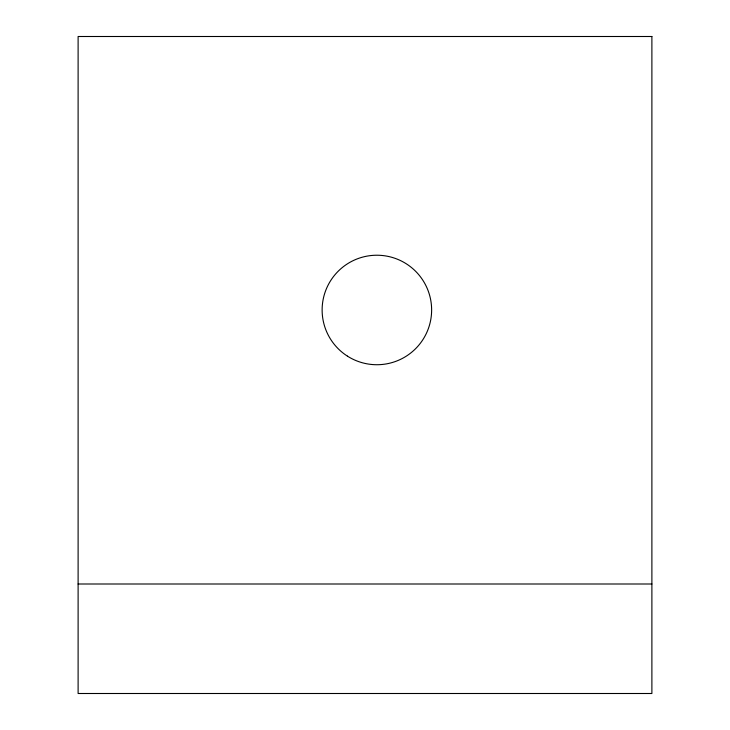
<?xml version="1.0" encoding="UTF-8"?>
<svg xmlns="http://www.w3.org/2000/svg" width="730" height="730" viewBox="0 0 730 730"><rect width="100%" height="100%" fill="white"/><g stroke="black" fill="none" stroke-linecap="round" stroke-linejoin="round"><path stroke-width="1.09" d="M78.11 584L651.89 584M651.89 36.5L78.11 36.5L78.11 693.5L651.89 693.5L651.89 36.5M347.425 356.13A54.75 54.75 0 0 0 431.576 312.413A54.75 54.75 0 0 0 351.632 261.395A54.75 54.75 0 0 0 347.425 356.13"/></g></svg>
